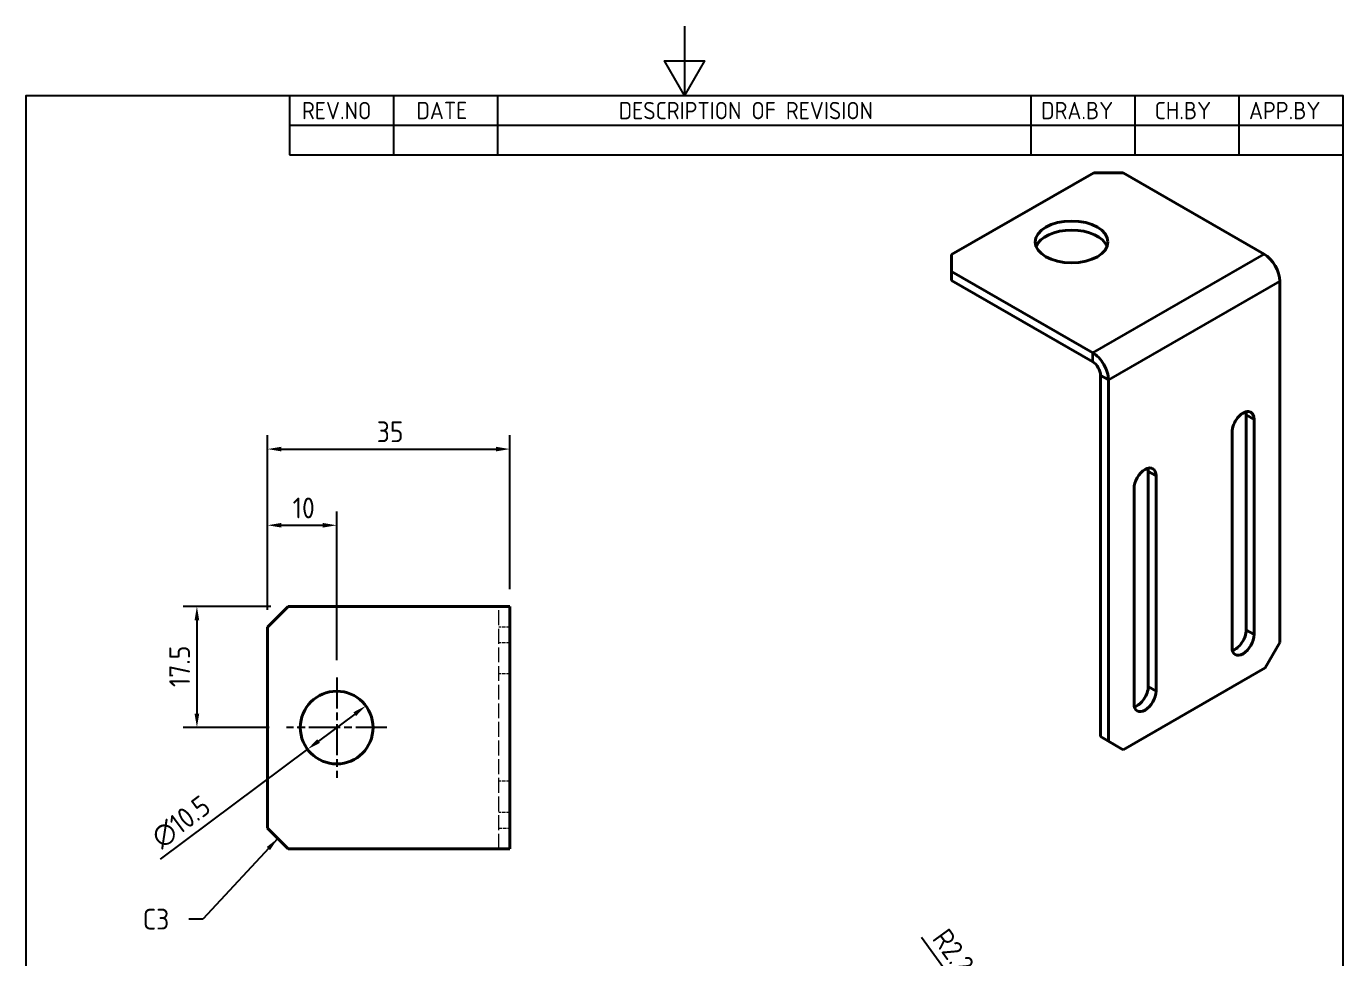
# Model space of a CAD drawing. Header units: millimetres. Extents: x 0 to 210, y 0 to 297.
# Drawn here: x 10 to 200, y 162.5 to 297 of the extents above; entities that cross this region are included whole.
import ezdxf

# ---------------------------------------------------------------- set-up
doc = ezdxf.new("R2010")
doc.units = ezdxf.units.MM
doc.linetypes.add('CHAIN', pattern=[0.35429999999999995, 0.2362, -0.0295, 0.0591, -0.0295])
doc.linetypes.add('DASHED', pattern=[0.2067, 0.1654, -0.0413])
doc.layers.get('0').update_dxf_attribs({"color": 3, "lineweight": 25})
for name, color, linetype, lineweight in [('가려진 것(ISO)', 2, 'DASHED', 18), ('가시적인 것(ISO)', 3, 'Continuous', 40), ('가시적인 좁은 것(ISO)', 3, 'Continuous', 35), ('경계(ISO)', 7, 'Continuous', 25), ('기호(ISO)', 5, 'Continuous', 25), ('중심 표식(ISO)', 1, 'Continuous', 25), ('치수(ISO)', 2, 'Continuous', 25)]:
    doc.layers.add(name, color=color, linetype=linetype, lineweight=lineweight)
doc.styles.add('ISO Proportiona M2B', font='isocp.shx')
doc.styles.add('치수 텍스트_PSTEK_POSCO', font='isocp.shx')
doc.dimstyles.new('치수_PSTEK_POSCO', dxfattribs={"dimtxt": 3, "dimasz": 2, "dimexe": 2, "dimexo": 2.5, "dimgap": 1, "dimtad": 1, "dimrnd": 1e-08, "dimdsep": 46, "dimtxsty": '치수 텍스트_PSTEK_POSCO', "dimcen": 0.09, "dimdle": 10, "dimclrd": 7, "dimclre": 7, "dimclrt": 2, "dimadec": 1, "dimazin": 2, "dimtfac": 1, "dimtmove": 0, "dimatfit": 3, "dimfxl": 0, "dimtolj": 1, "dimlwd": -1, "dimlwe": -1, "dimarcsym": 0})
doc.dimstyles.new('치수_PSTEK_POSCO$7', dxfattribs={"dimtxt": 3, "dimasz": 2, "dimexe": 2, "dimexo": 2.5, "dimgap": 1, "dimtad": 1, "dimrnd": 1e-08, "dimdsep": 46, "dimtxsty": '치수 텍스트_PSTEK_POSCO', "dimcen": 0.09, "dimdle": 10, "dimclrd": 7, "dimclre": 7, "dimclrt": 2, "dimadec": 1, "dimazin": 2, "dimtfac": 1, "dimtmove": 0, "dimatfit": 3, "dimfxl": 0, "dimtolj": 1, "dimlwd": -1, "dimlwe": -1, "dimarcsym": 0})

# ---------------------------------------------------------------- blocks, each defined once
blk = doc.blocks.new('경계 Default Border')
at = {"layer": '경계(ISO)', "flags": 128}
for points in [[(105, 297.0000076293945), (105, 287.0000076293945), (102.1132469177246, 292.0000076293945), (107.8867530822754, 292.0000076293945), (105, 287.0000076293945)], [(10, 10), (10, 287.0000076293945), (200, 287.0000076293945), (200, 10), (10, 10)]]:
    blk.add_lwpolyline(points, dxfattribs=at)
blk = doc.blocks.new('리비전 내역')
at = {"layer": '기호(ISO)'}
for p, q in [((48.00000000000001, 287.0000076293945), (200, 287.0000076293945)), ((48.00000000000001, 287.0000076293945), (48.00000000000001, 282.7200076293945)), ((63.00000000000001, 287.0000076293945), (63.00000000000001, 282.7200076293945)), ((78, 287.0000076293945), (78, 282.7200076293945)), ((155, 287.0000076293945), (155, 282.7200076293945)), ((170, 287.0000076293945), (170, 282.7200076293945)), ((185, 287.0000076293945), (185, 282.7200076293945)), ((200, 287.0000076293945), (200, 282.7200076293945)), ((48.00000000000001, 282.7200076293945), (200, 282.7200076293945)), ((48.00000000000001, 282.7200076293945), (48.00000000000001, 278.4400076293945)), ((63.00000000000001, 282.7200076293945), (63.00000000000001, 278.4400076293945)), ((78, 282.7200076293945), (78, 278.4400076293945)), ((155, 282.7200076293945), (155, 278.4400076293945)), ((170, 282.7200076293945), (170, 278.4400076293945)), ((185, 282.7200076293945), (185, 278.4400076293945)), ((200, 282.7200076293945), (200, 278.4400076293945)), ((48.00000000000001, 278.4400076293945), (200, 278.4400076293945))]:
    blk.add_line(p, q, dxfattribs=at)
at = {"layer": '기호(ISO)', "color": 2, "char_height": 2.5, "attachment_point": 7, "style": 'ISO Proportiona M2B'}
for s, insert in [('REV.NO', (49.7871163682308, 283.5831900503393)), ('DATE', (66.31423177283666, 283.5831900503393)), ('DESCRIPTION OF REVISION', (95.50702043336295, 283.5831900503393)), ('DRA.BY', (156.4757339553203, 283.5831900503393)), ('CH.BY', (172.8642915086116, 283.5831900503393)), ('APP.BY', (186.4777339604403, 283.5831900503393))]:
    blk.add_mtext(s, dxfattribs=dict(at, insert=insert))
blk = doc.blocks.new('*D22')
at = {"layer": 'Defpoints', "color": 0, "transparency": 16777216}
for p in [(47.79479521265317, 213.2452894755831), (34.62076061921569, 195.7452894755831), (47.54479521265318, 195.7452894755831)]:
    blk.add_point(p, dxfattribs=at)
at = {"layer": '치수(ISO)', "color": 7, "transparency": 16777216}
for p, q in [((45.29479521265317, 213.2452894755831), (32.62076061921569, 213.2452894755831)), ((34.62076061921569, 211.2452894755831), (34.62076061921569, 197.7452894755831)), ((45.04479521265318, 195.7452894755831), (32.62076061921569, 195.7452894755831))]:
    blk.add_line(p, q, dxfattribs=at)
for points in [[(34.28742728588236, 211.2452894755831), (34.95409395254903, 211.2452894755831), (34.62076061921569, 213.2452894755831)], [(34.28742728588235, 197.7452894755831), (34.95409395254902, 197.7452894755831), (34.62076061921569, 195.7452894755831)]]:
    blk.add_solid(points, dxfattribs=at)
at = {"layer": '치수(ISO)', "color": 2, "transparency": 16777216, "insert": (32.12076061921566, 201.5831574412272), "char_height": 3, "attachment_point": 4, "rotation": 90, "style": '치수 텍스트_PSTEK_POSCO'}
blk.add_mtext('\\A1;17.5', dxfattribs=at)
blk = doc.blocks.new('*D23')
at = {"layer": 'Defpoints', "color": 0, "transparency": 16777216}
for p in [(54.79479521265318, 224.9583859097778), (44.79479521265318, 210.2452894755831), (54.79479521265318, 202.9952894755831)]:
    blk.add_point(p, dxfattribs=at)
at = {"layer": '치수(ISO)', "color": 7, "transparency": 16777216}
for p, q in [((44.79479521265318, 212.7452894755831), (44.79479521265318, 226.9583859097778)), ((54.79479521265318, 205.4952894755831), (54.79479521265318, 226.9583859097778)), ((46.79479521265318, 224.9583859097778), (52.79479521265318, 224.9583859097778))]:
    blk.add_line(p, q, dxfattribs=at)
for points in [[(46.79479521265318, 225.2917192431112), (46.79479521265318, 224.6250525764445), (44.79479521265318, 224.9583859097778)], [(52.79479521265318, 225.2917192431112), (52.79479521265318, 224.6250525764445), (54.79479521265318, 224.9583859097778)]]:
    blk.add_solid(points, dxfattribs=at)
at = {"layer": '치수(ISO)', "color": 2, "transparency": 16777216, "insert": (48.44361411029098, 227.4583859097778), "char_height": 3, "attachment_point": 4, "style": '치수 텍스트_PSTEK_POSCO'}
blk.add_mtext('\\A1;10', dxfattribs=at)
blk = doc.blocks.new('*D24')
at = {"layer": 'Defpoints', "color": 0, "transparency": 16777216}
for p in [(79.79479521265318, 235.9570400313689), (79.79479521265318, 213.2452894755822), (44.79479521265318, 210.2452894755831)]:
    blk.add_point(p, dxfattribs=at)
at = {"layer": '치수(ISO)', "color": 7, "transparency": 16777216}
for p, q in [((44.79479521265318, 212.7452894755831), (44.79479521265318, 237.9570400313689)), ((79.79479521265318, 215.7452894755822), (79.79479521265318, 237.9570400313689)), ((46.79479521265318, 235.9570400313689), (77.79479521265318, 235.9570400313689))]:
    blk.add_line(p, q, dxfattribs=at)
for points in [[(46.79479521265318, 236.2903733647023), (46.79479521265318, 235.6237066980356), (44.79479521265318, 235.9570400313689)], [(77.79479521265318, 236.2903733647023), (77.79479521265318, 235.6237066980356), (79.79479521265318, 235.9570400313689)]]:
    blk.add_solid(points, dxfattribs=at)
at = {"layer": '치수(ISO)', "color": 2, "transparency": 16777216, "insert": (60.58266317829722, 238.4570400313689), "char_height": 3, "attachment_point": 4, "style": '치수 텍스트_PSTEK_POSCO'}
blk.add_mtext('\\A1;35', dxfattribs=at)
blk = doc.blocks.new('*D25')
at = {"layer": 'Defpoints', "color": 0, "transparency": 16777216}
for p in [(59.002666763577, 198.8847666630982), (50.58692366172932, 192.6058122880684)]:
    blk.add_point(p, dxfattribs=at)
at = {"layer": '치수(ISO)', "color": 7, "transparency": 16777216}
for p, q in [((57.39966807751077, 197.6887753535687), (52.18992234779553, 193.8018035975979)), ((50.58692366172932, 192.6058122880684), (29.33877930482521, 176.7526514493357))]:
    blk.add_line(p, q, dxfattribs=at)
for points in [[(57.20033619258919, 197.9559418012464), (57.59899996243234, 197.421608905891), (59.002666763577, 198.8847666630982)], [(51.99059046287395, 194.0689700452756), (52.38925423271711, 193.5346371499202), (50.58692366172932, 192.6058122880684)]]:
    blk.add_solid(points, dxfattribs=at)
at = {"layer": '치수(ISO)', "color": 2, "transparency": 16777216, "insert": (28.64528951094648, 179.3543954616832), "char_height": 3, "attachment_point": 4, "rotation": 36.72648146124535, "style": '치수 텍스트_PSTEK_POSCO'}
blk.add_mtext('\\A1;∅10.5', dxfattribs=at)
blk = doc.blocks.new('*D33')
at = {"layer": 'Defpoints', "color": 0, "transparency": 16777216}
for p in [(160.38999857338, 136.3711818708743), (161.7130987871279, 134.5513176384711)]:
    blk.add_point(p, dxfattribs=at)
at = {"layer": '치수(ISO)', "color": 7, "transparency": 16777216}
blk.add_line((139.2317159457199, 165.473438353839), (159.213909494493, 137.9888389663437), dxfattribs=at)
blk.add_solid([(159.4835190104046, 138.1848538128249), (158.9442999785814, 137.7928241198626), (160.38999857338, 136.3711818708743)], dxfattribs=at)
at = {"layer": '치수(ISO)', "color": 2, "transparency": 16777216, "insert": (141.8420706818274, 166.1348947899116), "char_height": 3, "attachment_point": 4, "rotation": 306.01836523811653, "style": '치수 텍스트_PSTEK_POSCO'}
blk.add_mtext('\\A1;R2.25', dxfattribs=at)

msp = doc.modelspace()

# ---------------------------------------------------------------- linework, layer by layer
at = {"layer": '가려진 것(ISO)', "ltscale": 13.02519416809082}
msp.add_line((78.1947952126532, 178.2452894755822), (78.19479521265319, 213.2452894755822), dxfattribs=at)
at = {"layer": '가려진 것(ISO)', "ltscale": 3.047414541244507}
for p, q in [((79.79479521265326, 210.2452894755624), (78.19479521265325, 210.2452894755624)), ((79.79479521265321, 207.9952894755758), (78.1947952126532, 207.9952894755758)), ((79.79479521265321, 203.4952894755758), (78.1947952126532, 203.4952894755758)), ((79.79479521265321, 187.9952894755758), (78.19479521265322, 187.9952894755758)), ((79.79479521265321, 183.4952894755758), (78.19479521265322, 183.4952894755758)), ((78.19479521265325, 181.2452894755624), (79.79479521265326, 181.2452894755624))]:
    msp.add_line(p, q, dxfattribs=at)
at = {"layer": '가시적인 것(ISO)'}
for p, q in [((143.5530412089441, 264.0338096240779), (164.059137863351, 275.8424853240574)), ((164.059137863351, 275.8424853240574), (168.3017785504703, 275.8424853240577)), ((168.3017785504703, 275.8424853240577), (188.6664538486459, 264.1152487668402)), ((143.5530412089448, 261.5906353413239), (143.5530412089441, 264.0338096240779)), ((143.5530412089448, 260.2825599415759), (143.5530412089448, 261.5906353413239)), ((163.9177165071204, 249.8633987841064), (143.5530412089448, 261.5906353413239)), ((163.9177165071204, 248.5553233843584), (143.5530412089448, 260.2825599415759)), ((190.9291955484431, 260.1960716832089), (190.9291955484432, 208.0365651182548)), ((165.0490873570191, 194.4362282775886), (165.049087357019, 246.5957348425427)), ((166.1804582069177, 193.784715135521), (166.1804582069176, 245.9442217004751)), ((186.0855140973158, 209.8204892622825), (186.0855140973157, 240.8872800062991)), ((187.2168849472144, 240.2357668642314), (187.2168849472144, 209.1689761202149)), ((184.0349044318754, 207.3365954081491), (184.0349044318754, 238.4033861521656)), ((171.9433784735869, 201.6765749864346), (171.9433784735868, 232.7433657304512)), ((173.0747493234855, 232.0918525883835), (173.0747493234855, 201.025061844367)), ((169.8927688081465, 199.1926811323012), (169.8927688081465, 230.2594718763177)), ((44.79479521265318, 210.2452894755831), (47.79479521265318, 213.2452894755831)), ((47.79479521265318, 213.2452894755831), (76.59479521265318, 213.2452894755831)), ((79.79479521265317, 213.2452894755822), (76.59479521265318, 213.2452894755832)), ((79.79479521265318, 213.2452894755822), (79.7947952126532, 178.2452894755822)), ((44.79479521265319, 181.2452894755831), (44.79479521265318, 210.2452894755831)), ((190.9291955484432, 208.0365651182548), (188.8078752048839, 204.36233660235)), ((188.8078752048839, 204.36233660235), (168.3017785504771, 192.5536609023706)), ((165.0490873570191, 194.4362282775886), (167.1704077005784, 193.2051740444382)), ((166.1804582069177, 193.784715135521), (165.0490873570191, 194.4362282775886)), ((168.3017785504771, 192.5536609023706), (166.1804582069177, 193.784715135521)), ((167.1704077005784, 193.2051740444382), (168.3017785504771, 192.5536609023706)), ((47.79479521265319, 178.2452894755831), (44.79479521265319, 181.2452894755831)), ((76.5947952126532, 178.2452894755831), (47.79479521265319, 178.2452894755831)), ((76.5947952126532, 178.2452894755832), (79.7947952126532, 178.2452894755822))]:
    msp.add_line(p, q, dxfattribs=at)
msp.add_circle((54.79479521265318, 195.7452894755831), 5.25, dxfattribs=at)
msp.add_ellipse((160.8771573480141, 265.8661903361449), major_axis=(5.250000000000002, -3.111400026512001e-13), ratio=0.5758617009853119, dxfattribs=at)
for centre, major_axis, ratio, start_param, end_param in [((160.8771573480141, 264.5581149363968), (5.250000000000002, 1.804112415015879e-15), 0.5758617009853118, 0.218058236224247, 2.923534417365533), ((188.6664538486459, 261.4990979673441), (1.59690307706993, -2.773066995664652), 0.5780931159158106, 0.7873318718205695, 2.358128198615464), ((163.9177165071204, 247.2472479846103), (-1.596903077070261, 2.773066995664461), 0.5780931159158107, 3.928924525409883, 5.499720852204787), ((163.9177165071204, 247.2472479846103), (-0.7984515385351282, 1.386533497832227), 0.5780931159158106, 3.928924525409919, 5.499720852204788), ((185.6258946895449, 239.3195765081985), (1.122822476064524, 1.949812731326868), 0.5780931159156389, 5.495853435359364, 8.637446088949158), ((184.4945238396462, 239.9710896502661), (1.122822476064446, 1.949812731326994), 0.5780931159156388, 5.495853435359114, 5.757435172594336), ((171.483759065816, 231.1756622323506), (1.122822476064524, 1.949812731326865), 0.5780931159156395, 5.495853435359327, 8.637446088949119), ((170.3523882159174, 231.8271753744183), (1.122822476064364, 1.949812731326851), 0.5780931159156389, 5.495853435359121, 5.757435172594349), ((185.6258946895449, 208.252785764182), (-1.122822476064525, -1.949812731326867), 0.5780931159156396, 5.495853435359327, 8.637446088949119), ((184.4945238396462, 208.9042989062497), (1.122822476064292, 1.949812731326999), 0.5780931159156398, 3.667342788174679, 5.495853435358811), ((170.3523882159174, 200.7603846304017), (1.122822476064297, 1.949812731327006), 0.5780931159156398, 3.667342788174686, 5.495853435358812), ((171.483759065816, 200.1088714883341), (-1.122822476064525, -1.949812731326865), 0.5780931159156396, 5.495853435359327, 8.637446088949119)]:
    msp.add_ellipse(centre, major_axis=major_axis, ratio=ratio, start_param=start_param, end_param=end_param, dxfattribs=at)
at = {"layer": '가시적인 좁은 것(ISO)'}
for p, q in [((163.9177165071204, 249.8633987841064), (188.6664538486459, 264.1152487668402)), ((190.9291955484431, 260.1960716832089), (166.1804582069176, 245.9442217004751)), ((163.9177165071204, 248.5553233843584), (163.9177165071204, 249.8633987841064)), ((166.1804582069176, 245.9442217004751), (165.049087357019, 246.5957348425427)), ((187.2168849472144, 240.2357668642314), (186.0855140973157, 240.8872800062991)), ((173.0747493234855, 232.0918525883835), (171.9433784735868, 232.7433657304512)), ((187.2168849472144, 209.1689761202149), (186.0855140973158, 209.8204892622825)), ((173.0747493234855, 201.025061844367), (171.9433784735869, 201.6765749864346))]:
    msp.add_line(p, q, dxfattribs=at)
at = {"layer": '중심 표식(ISO)', "linetype": 'CHAIN', "ltscale": 19.05165100097656}
for p, q in [((54.79479521265318, 202.9952894755831), (54.79479521265318, 188.4952894755831)), ((62.04479521265318, 195.7452894755831), (47.54479521265318, 195.7452894755831))]:
    msp.add_line(p, q, dxfattribs=at)

# ---------------------------------------------------------------- block references
msp.add_blockref('경계 Default Border', (0, 0))
at = {"layer": '기호(ISO)'}
msp.add_blockref('리비전 내역', (0, 0), dxfattribs=at)

# ---------------------------------------------------------------- texts
at = {"layer": '기호(ISO)', "color": 2, "insert": (26.80529177281704, 168.0829569301621), "char_height": 3.00000011920929, "attachment_point": 4, "style": '치수 텍스트_PSTEK_POSCO'}
msp.add_mtext('{C3}', dxfattribs=at)

# ---------------------------------------------------------------- dimensions: what is measured, and where the dimension line sits
at = {"layer": '치수(ISO)', "color": 7}
for base, p2, picture, middle in [((79.79479521265318, 235.9570400313689), (79.79479521265318, 213.2452894755822), '*D24', (62.29479521265318, 235.9570400313689)), ((54.79479521265318, 224.9583859097778), (54.79479521265318, 202.9952894755831), '*D23', (49.79479521265318, 224.9583859097778))]:
    dim = msp.add_linear_dim(base=base, p1=(44.79479521265318, 210.2452894755831), p2=p2, dimstyle='치수_PSTEK_POSCO', override={"dimdec": 2, "dimtp": 0, "dimtm": -0, "dimtdec": 2, "dimtofl": 0, "dimatfit": 1}, dxfattribs=at)
    dim.commit()
    dim.dimension.update_dxf_attribs({"geometry": picture, "text_midpoint": middle, "dimtype": 160})
dim = msp.add_linear_dim(base=(34.62076061921569, 195.7452894755831), p1=(47.79479521265317, 213.2452894755831), p2=(47.54479521265318, 195.7452894755831), angle=270, dimstyle='치수_PSTEK_POSCO', override={"dimdec": 2, "dimtp": 0, "dimtm": -0, "dimtdec": 2, "dimtofl": 0, "dimatfit": 1}, dxfattribs=at)
dim.commit()
dim.dimension.update_dxf_attribs({"geometry": '*D22', "text_midpoint": (34.62076061921566, 204.4952894755831), "dimtype": 160})
dim = msp.add_diameter_dim_2p(p1=(59.002666763577, 198.8847666630982), p2=(50.58692366172932, 192.6058122880684), dimstyle='치수_PSTEK_POSCO', override={"dimdec": 2, "dimlfac": 0.9999999999999973, "dimtp": 0, "dimtm": -0, "dimtdec": 2, "dimatfit": 2}, dxfattribs=at)
dim.commit()
dim.dimension.update_dxf_attribs({"geometry": '*D25', "text_midpoint": (33.55637467331496, 179.8993835406789), "dimtype": 163})
dim = msp.add_radius_dim(center=(161.7130987871279, 134.5513176384711), mpoint=(160.38999857338, 136.3711818708743), dimstyle='치수_PSTEK_POSCO', override={"dimdec": 2, "dimcen": 0, "dimtp": 0, "dimtm": -0, "dimtdec": 2, "dimtofl": 0}, dxfattribs=at)
dim.commit()
dim.dimension.update_dxf_attribs({"geometry": '*D33', "text_midpoint": (142.4142906352702, 161.0959514603422), "dimtype": 164})

# ---------------------------------------------------------------- leaders
at = {"layer": '기호(ISO)', "color": 7, "annotation_type": 0, "has_hookline": 1, "hookline_direction": 1, "text_width": 3.564061287635915}
msp.add_leader([(46.29479521265318, 179.7452894755831), (35.4751371750578, 168.0829569301621), (33.4751371750578, 168.0829569301621)], dimstyle='치수_PSTEK_POSCO$7', override={"dimtad": 0}, dxfattribs=at)

doc.saveas('drawing.dxf')
